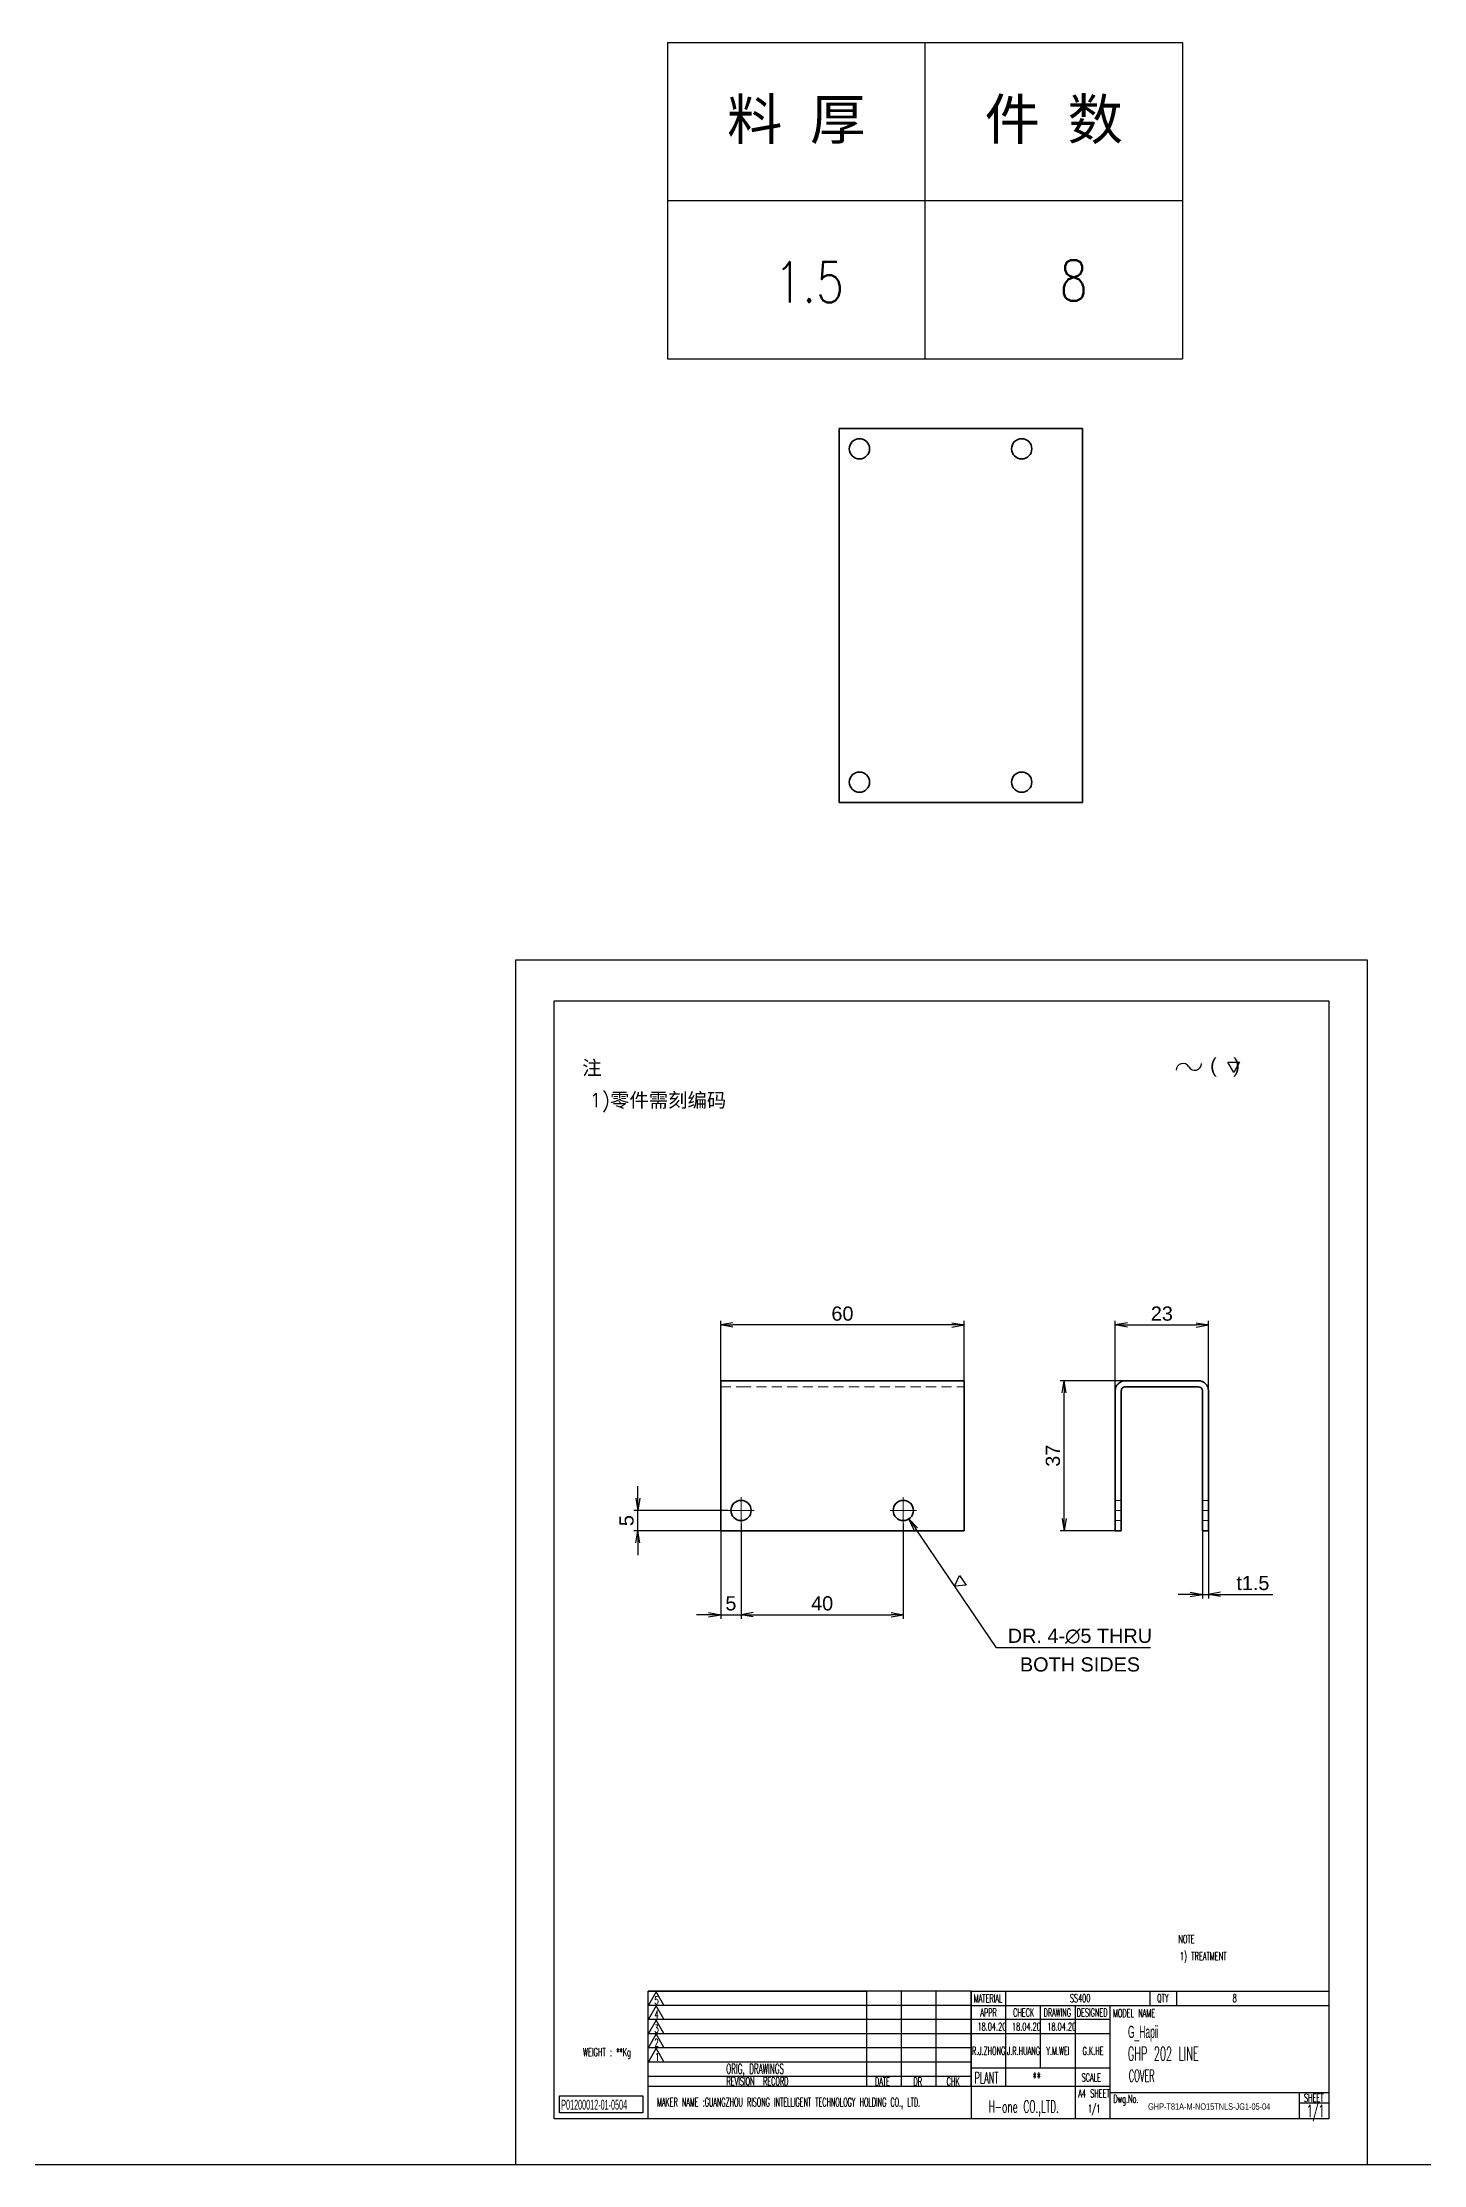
# Model space of a CAD drawing. Header units: millimetres. Extents: x 1842 to 16330, y -758 to 3963.
# Drawn here: x 2270 to 2610, y -758 to -235 of the extents above; entities that cross this region are included whole.
import ezdxf
from ezdxf.enums import TextEntityAlignment as Align

# ---------------------------------------------------------------- set-up
doc = ezdxf.new("R2010")
doc.units = ezdxf.units.MM
doc.linetypes.add('CENTER-HOKUTO', pattern=[23, 20, -1, 1, -1])
doc.linetypes.add('HIDDEN-HOKUTO', pattern=[3.8, 2.5, -1.3])
doc.layers.add('AM_7', color=2, linetype='CENTER-HOKUTO', lineweight=30)
doc.layers.add('AM_HID', color=1, linetype='HIDDEN-HOKUTO', lineweight=25)
doc.layers.add('title_frame', color=7, linetype='Continuous')
doc.layers.add('word_dim', color=253, linetype='Continuous')
doc.styles.add('DIM', font='romans.shx', dxfattribs={"width": 0.8, "bigfont": 'bigfont.shx'})
doc.styles.add('MX_NOTE_STANDARD', font='txt.shx', dxfattribs={"bigfont": 'bigfont.shx'})
doc.styles.get("Standard").update_dxf_attribs({"font": 'arial.ttf'})
doc.dimstyles.new('RS1-1', dxfattribs={"dimtxt": 3.5, "dimasz": 3, "dimexe": 1, "dimexo": 0, "dimgap": 1, "dimtad": 3, "dimdsep": 46, "dimtxsty": 'Standard', "dimblk1": 'OPEN', "dimblk2": 'OPEN', "dimsah": 1, "dimcen": 0, "dimclrd": 256, "dimclre": 256, "dimclrt": 3, "dimazin": 2, "dimtfac": 1, "dimtmove": 0, "dimatfit": 3, "dimldrblk": 'OPEN', "dimfxl": 0, "dimtolj": 1, "dimtzin": 0, "dimarcsym": 0})

# ---------------------------------------------------------------- blocks, each defined once
blk = doc.blocks.new('A$C0CE446BE')
at = {"layer": 'title_frame'}
for p, q in [((-167.83, 0), (-167.83, 31.5)), ((-167.83, 31.5), (-113.92, 31.5)), ((-88.2, 31.5), (-167.83, 31.5)), ((-113.92, 8), (-113.92, 31.5)), ((-105.35, 8), (-105.35, 31.5)), ((-105.35, 8), (-105.35, 31.5)), ((-96.78, 8), (-96.78, 31.5)), ((-96.78, 8), (-96.78, 31.5)), ((-88.2, 8), (-88.2, 31.5)), ((-88.2, 31.5), (-88.2, 0)), ((-88.2, 31.5), (-88.2, 0)), ((-88.2, 31.5), (0, 31.5)), ((-79.62, 8), (-79.62, 31.5)), ((-44.1, 31.5), (-44.1, 28)), ((-37.53, 31.5), (-37.53, 28)), ((-113.92, 28), (-167.83, 28)), ((-88.2, 28), (-167.83, 28)), ((-165.84, 31.38), (-167.72, 28.05)), ((-167.72, 28.05), (-163.97, 28.05)), ((-165.84, 27.9), (-167.72, 24.58)), ((-163.97, 28.05), (-165.84, 31.38)), ((-163.97, 24.58), (-165.84, 27.9)), ((-88.2, 28), (0, 28)), ((-71.05, 12.6), (-71.05, 28)), ((-62.47, 0), (-62.47, 28)), ((-53.9, 0), (-53.9, 28)), ((-113.92, 24.5), (-167.83, 24.5)), ((-88.2, 24.5), (-167.83, 24.5)), ((-113.92, 21), (-167.83, 21)), ((-88.2, 21), (-167.83, 21)), ((-167.72, 24.58), (-163.97, 24.58)), ((-165.84, 24.37), (-167.72, 21.05)), ((-167.72, 21.05), (-163.97, 21.05)), ((-165.84, 20.96), (-167.72, 17.63)), ((-163.97, 21.05), (-165.84, 24.37)), ((-163.97, 17.63), (-165.84, 20.96)), ((-53.9, 24.5), (-88.2, 24.5)), ((-53.9, 21), (-88.2, 21)), ((-113.92, 17.5), (-167.83, 17.5)), ((-88.2, 17.5), (-167.83, 17.5)), ((-167.72, 17.63), (-163.97, 17.63)), ((-165.84, 17.43), (-167.72, 14.1)), ((-163.97, 14.1), (-165.84, 17.43)), ((-113.92, 14), (-167.83, 14)), ((-88.2, 14), (-167.83, 14)), ((-113.92, 10.5), (-167.83, 10.5)), ((-88.2, 10.5), (-167.83, 10.5)), ((-167.72, 14.1), (-163.97, 14.1)), ((-88.2, 12.6), (-53.9, 12.6)), ((-88.2, 8), (-167.83, 8)), ((-53.9, 8), (-88.2, 8)), ((-53.9, 6.5), (0, 6.5)), ((-7.35, 6.5), (-7.35, 0)), ((0, 0), (-167.83, 0)), ((-7.35, 4), (0, 4))]:
    blk.add_line(p, q, dxfattribs=at)
at = {"layer": 'title_frame', "color": 3, "style": 'MX_NOTE_STANDARD', "width": 0.5341}
for s, height, p in [('5', 1.92, (-166.24, 28.28)), ('4', 1.92, (-166.24, 24.8)), ('MATERIAL', 1.973, (-87.53, 28.71)), ('APPR', 1.973, (-85.93, 25.24)), ('CHECK', 1.973, (-77.84, 25.24)), ('DRAWING', 1.973, (-70.32, 25.24)), ('DESIGNED', 1.973, (-62.13, 25.24)), ('MODEL NAME', 1.973, (-53.2, 25.09)), ('QTY', 1.973, (-42.33, 28.8)), ('3', 1.92, (-166.24, 21.27)), ('2', 1.92, (-166.24, 17.86)), ('1', 1.92, (-166.04, 14.33)), ('ORIG, DRAWINGS', 2.4112, (-148.55, 11.16)), ('SCALE', 1.973, (-60.95, 9.22)), ('REVISION  RECORD', 1.9728, (-148.5, 8.32)), ('DATE', 1.973, (-111.89, 8.24)), ('DR', 1.973, (-102.39, 8.23)), ('CHK', 1.973, (-94.22, 8.27)), ('A4 SHEET', 1.973, (-61.77, 5.32)), ('MAKER NAME :GUANGZHOU RISONG INTELLIGENT TECHNOLOGY HOLDING CO., LTD.', 2.16, (-165.6, 3.07))]:
    blk.add_text(s, height=height, dxfattribs=at).set_placement(p)
blk = doc.blocks.new('A$C4356167B')
at = {"layer": 'word_dim', "ltscale": 2}
blk.add_blockref('A$C0CE446BE', (0, 0), dxfattribs=at)
at = {"layer": 'title_frame', "color": 3, "style": 'MX_NOTE_STANDARD', "width": 0.5341}
for s, height, p in [('PLANT', 2.74, (-87.36, 8.77)), ('Dwg.No.', 1.973, (-53.11, 3.98))]:
    blk.add_text(s, height=height, dxfattribs=at).set_placement(p)
blk = doc.blocks.new('shiage0')
at = {"layer": 'word_dim', "color": 3, "linetype": 'Continuous'}
for centre, start, end in [((1.69, 0), 30, 180), ((4.61, 1.69), 210, 0)]:
    blk.add_arc(centre, 1.69, start, end, dxfattribs=at)
blk = doc.blocks.new('12')
at = {"layer": 'title_frame', "color": 3, "linetype": 'Continuous'}
blk.add_lwpolyline([(20.46, 3.03), (19.01, 5.53), (21.9, 5.53)], close=True, dxfattribs=at)
blk.add_blockref('shiage0', (6.23, 3.56), dxfattribs=at)
blk.add_text('(   )', height=3.5, dxfattribs=at).set_placement((14.64, 3.08))
blk = doc.blocks.new('_Open')
at = {"color": 0, "lineweight": -2}
for p, q in [((-1, 0.17), (0, 0)), ((-1, -0.17), (0, 0)), ((0, 0), (-1, 0))]:
    blk.add_line(p, q, dxfattribs=at)
blk = doc.blocks.new('*D506')
at = {"layer": 'DEFPOINTS', "color": 0, "linetype": 'Continuous', "ltscale": 2, "transparency": 16777216}
for p in [(2521.53, -564.96), (2538.27, -564.96), (2534.84, -601.96)]:
    blk.add_point(p, dxfattribs=at)
at = {"layer": 'word_dim', "linetype": 'Continuous', "lineweight": -2, "ltscale": 2, "transparency": 16777216}
for p, q in [((2538.27, -564.96), (2520.53, -564.96)), ((2521.53, -598.96), (2521.53, -567.96)), ((2534.84, -601.96), (2520.53, -601.96))]:
    blk.add_line(p, q, dxfattribs=at)
at = {"layer": 'word_dim', "linetype": 'Continuous', "lineweight": -2, "ltscale": 2, "transparency": 16777216, "xscale": 3, "yscale": 3, "zscale": 3}
for p, rotation in [((2521.53, -564.96), 90), ((2521.53, -601.96), 270)]:
    blk.add_blockref('_Open', p, dxfattribs=dict(at, rotation=rotation))
at = {"layer": 'word_dim', "color": 3, "linetype": 'Continuous', "ltscale": 2, "transparency": 16777216, "insert": (2518.74, -583.46), "char_height": 3.5, "attachment_point": 5, "rotation": 90}
blk.add_mtext('\\A1;37', dxfattribs=at)
blk = doc.blocks.new('*D507')
at = {"layer": 'DEFPOINTS', "color": 0, "linetype": 'Continuous', "ltscale": 2, "transparency": 16777216}
for p in [(2557.09, -551.21), (2534.09, -569.59), (2557.09, -571.59)]:
    blk.add_point(p, dxfattribs=at)
at = {"layer": 'word_dim', "linetype": 'Continuous', "lineweight": -2, "ltscale": 2, "transparency": 16777216}
for p, q in [((2534.09, -569.59), (2534.09, -550.21)), ((2537.09, -551.21), (2554.09, -551.21)), ((2557.09, -571.59), (2557.09, -550.21))]:
    blk.add_line(p, q, dxfattribs=at)
at = {"layer": 'word_dim', "linetype": 'Continuous', "lineweight": -2, "ltscale": 2, "transparency": 16777216, "xscale": 3, "yscale": 3, "zscale": 3, "rotation": 180}
blk.add_blockref('_Open', (2534.09, -551.21), dxfattribs=at)
at = {"layer": 'word_dim', "linetype": 'Continuous', "lineweight": -2, "ltscale": 2, "transparency": 16777216, "xscale": 3, "yscale": 3, "zscale": 3}
blk.add_blockref('_Open', (2557.09, -551.21), dxfattribs=at)
at = {"layer": 'word_dim', "color": 3, "linetype": 'Continuous', "ltscale": 2, "transparency": 16777216, "insert": (2545.59, -548.43), "char_height": 3.5, "attachment_point": 5}
blk.add_mtext('\\A1;23', dxfattribs=at)
blk = doc.blocks.new('*D508')
at = {"layer": 'DEFPOINTS', "color": 0, "linetype": 'Continuous', "ltscale": 2, "transparency": 16777216}
for p in [(2436.85, -551.21), (2436.85, -564.96), (2496.85, -564.96)]:
    blk.add_point(p, dxfattribs=at)
at = {"layer": 'word_dim', "linetype": 'Continuous', "lineweight": -2, "ltscale": 2, "transparency": 16777216}
for p, q in [((2436.85, -564.96), (2436.85, -550.21)), ((2493.85, -551.21), (2439.85, -551.21)), ((2496.85, -564.96), (2496.85, -550.21))]:
    blk.add_line(p, q, dxfattribs=at)
at = {"layer": 'word_dim', "linetype": 'Continuous', "lineweight": -2, "ltscale": 2, "transparency": 16777216, "xscale": 3, "yscale": 3, "zscale": 3, "rotation": 180}
blk.add_blockref('_Open', (2436.85, -551.21), dxfattribs=at)
at = {"layer": 'word_dim', "linetype": 'Continuous', "lineweight": -2, "ltscale": 2, "transparency": 16777216, "xscale": 3, "yscale": 3, "zscale": 3}
blk.add_blockref('_Open', (2496.85, -551.21), dxfattribs=at)
at = {"layer": 'word_dim', "color": 3, "linetype": 'Continuous', "ltscale": 2, "transparency": 16777216, "insert": (2466.85, -548.43), "char_height": 3.5, "attachment_point": 5}
blk.add_mtext('\\A1;60', dxfattribs=at)
blk = doc.blocks.new('*D509')
at = {"layer": 'DEFPOINTS', "color": 0, "linetype": 'Continuous', "ltscale": 2, "transparency": 16777216}
for p in [(2555.59, -601.96), (2557.09, -601.96), (2557.09, -617.64)]:
    blk.add_point(p, dxfattribs=at)
at = {"layer": 'word_dim', "linetype": 'Continuous', "lineweight": -2, "ltscale": 2, "transparency": 16777216}
for p, q in [((2555.59, -601.96), (2555.59, -618.64)), ((2557.09, -601.96), (2557.09, -618.64)), ((2552.59, -617.64), (2549.59, -617.64)), ((2555.59, -617.64), (2557.09, -617.64)), ((2560.09, -617.64), (2572.96, -617.64))]:
    blk.add_line(p, q, dxfattribs=at)
at = {"layer": 'word_dim', "linetype": 'Continuous', "lineweight": -2, "ltscale": 2, "transparency": 16777216, "xscale": 3, "yscale": 3, "zscale": 3}
blk.add_blockref('_Open', (2555.59, -617.64), dxfattribs=at)
at = {"layer": 'word_dim', "linetype": 'Continuous', "lineweight": -2, "ltscale": 2, "transparency": 16777216, "xscale": 3, "yscale": 3, "zscale": 3, "rotation": 180}
blk.add_blockref('_Open', (2557.09, -617.64), dxfattribs=at)
at = {"layer": 'word_dim', "color": 3, "linetype": 'Continuous', "ltscale": 2, "transparency": 16777216, "insert": (2568.03, -614.86), "char_height": 3.5, "attachment_point": 5}
blk.add_mtext('\\A1;t1.5', dxfattribs=at)
blk = doc.blocks.new('*D510')
at = {"layer": 'DEFPOINTS', "color": 0, "linetype": 'Continuous', "ltscale": 2, "transparency": 16777216}
for p in [(2416.41, -596.96), (2438.6, -596.96), (2436.85, -601.96)]:
    blk.add_point(p, dxfattribs=at)
at = {"layer": 'word_dim', "linetype": 'Continuous', "lineweight": -2, "ltscale": 2, "transparency": 16777216}
for p, q in [((2416.41, -593.96), (2416.41, -590.96)), ((2438.6, -596.96), (2415.41, -596.96)), ((2416.41, -601.96), (2416.41, -596.96)), ((2436.85, -601.96), (2415.41, -601.96)), ((2416.41, -604.96), (2416.41, -607.96))]:
    blk.add_line(p, q, dxfattribs=at)
at = {"layer": 'word_dim', "linetype": 'Continuous', "lineweight": -2, "ltscale": 2, "transparency": 16777216, "xscale": 3, "yscale": 3, "zscale": 3}
for p, rotation in [((2416.41, -596.96), 270), ((2416.41, -601.96), 90)]:
    blk.add_blockref('_Open', p, dxfattribs=dict(at, rotation=rotation))
at = {"layer": 'word_dim', "color": 3, "linetype": 'Continuous', "ltscale": 2, "transparency": 16777216, "insert": (2413.63, -599.46), "char_height": 3.5, "attachment_point": 5, "rotation": 90}
blk.add_mtext('\\A1;5', dxfattribs=at)
blk = doc.blocks.new('*D511')
at = {"layer": 'DEFPOINTS', "color": 0, "linetype": 'Continuous', "ltscale": 2, "transparency": 16777216}
for p in [(2441.85, -600.21), (2436.85, -601.96), (2441.85, -622.66)]:
    blk.add_point(p, dxfattribs=at)
at = {"layer": 'word_dim', "linetype": 'Continuous', "lineweight": -2, "ltscale": 2, "transparency": 16777216}
for p, q in [((2441.85, -600.21), (2441.85, -623.66)), ((2436.85, -601.96), (2436.85, -623.66)), ((2433.85, -622.66), (2430.85, -622.66)), ((2436.85, -622.66), (2441.85, -622.66)), ((2444.85, -622.66), (2447.85, -622.66))]:
    blk.add_line(p, q, dxfattribs=at)
at = {"layer": 'word_dim', "linetype": 'Continuous', "lineweight": -2, "ltscale": 2, "transparency": 16777216, "xscale": 3, "yscale": 3, "zscale": 3}
blk.add_blockref('_Open', (2436.85, -622.66), dxfattribs=at)
at = {"layer": 'word_dim', "linetype": 'Continuous', "lineweight": -2, "ltscale": 2, "transparency": 16777216, "xscale": 3, "yscale": 3, "zscale": 3, "rotation": 180}
blk.add_blockref('_Open', (2441.85, -622.66), dxfattribs=at)
at = {"layer": 'word_dim', "color": 3, "linetype": 'Continuous', "ltscale": 2, "transparency": 16777216, "insert": (2439.35, -619.88), "char_height": 3.5, "attachment_point": 5}
blk.add_mtext('\\A1;5', dxfattribs=at)
blk = doc.blocks.new('*D512')
at = {"layer": 'DEFPOINTS', "color": 0, "linetype": 'Continuous', "ltscale": 2, "transparency": 16777216}
for p in [(2441.85, -600.21), (2481.85, -600.21), (2481.85, -622.66)]:
    blk.add_point(p, dxfattribs=at)
at = {"layer": 'word_dim', "linetype": 'Continuous', "lineweight": -2, "ltscale": 2, "transparency": 16777216}
for p, q in [((2441.85, -600.21), (2441.85, -623.66)), ((2481.85, -600.21), (2481.85, -623.66)), ((2444.85, -622.66), (2478.85, -622.66))]:
    blk.add_line(p, q, dxfattribs=at)
at = {"layer": 'word_dim', "linetype": 'Continuous', "lineweight": -2, "ltscale": 2, "transparency": 16777216, "xscale": 3, "yscale": 3, "zscale": 3, "rotation": 180}
blk.add_blockref('_Open', (2441.85, -622.66), dxfattribs=at)
at = {"layer": 'word_dim', "linetype": 'Continuous', "lineweight": -2, "ltscale": 2, "transparency": 16777216, "xscale": 3, "yscale": 3, "zscale": 3}
blk.add_blockref('_Open', (2481.85, -622.66), dxfattribs=at)
at = {"layer": 'word_dim', "color": 3, "linetype": 'Continuous', "ltscale": 2, "transparency": 16777216, "insert": (2461.85, -619.88), "char_height": 3.5, "attachment_point": 5}
blk.add_mtext('\\A1;40', dxfattribs=at)
blk = doc.blocks.new('*D513')
at = {"layer": 'DEFPOINTS', "color": 0, "linetype": 'Continuous', "ltscale": 2, "transparency": 16777216}
for p in [(2480.45, -594.89), (2483.25, -599.03)]:
    blk.add_point(p, dxfattribs=at)
at = {"layer": 'word_dim', "linetype": 'Continuous', "lineweight": -2, "ltscale": 2, "transparency": 16777216}
for p, q in [((2504.79, -630.85), (2484.93, -601.52)), ((2542.8, -630.85), (2504.79, -630.85))]:
    blk.add_line(p, q, dxfattribs=at)
at = {"layer": 'word_dim', "linetype": 'Continuous', "lineweight": -2, "ltscale": 2, "transparency": 16777216, "xscale": 3, "yscale": 3, "zscale": 3, "rotation": 124.0949136091673}
blk.add_blockref('_Open', (2483.25, -599.03), dxfattribs=at)
at = {"layer": 'word_dim', "color": 3, "linetype": 'Continuous', "ltscale": 2, "transparency": 16777216, "insert": (2525.39, -627.97), "char_height": 3.5, "attachment_point": 5}
blk.add_mtext('\\A1;DR. 4-∅5 THRU', dxfattribs=at)
blk = doc.blocks.new('shiage1')
at = {"layer": 'word_dim', "color": 3, "linetype": 'Continuous'}
for p, q in [((0, 0), (-1.44, 2.5)), ((-1.44, 2.5), (1.44, 2.5)), ((1.44, 2.5), (0, 0))]:
    blk.add_line(p, q, dxfattribs=at)
blk = doc.blocks.new('*T250')
at = {"color": 0, "linetype": 'ByBlock', "lineweight": -2, "transparency": 16777216}
for p, q in [((0, 0), (127, 0)), ((0, 0), (0, -78)), ((63.5, 0), (63.5, -78)), ((127, 0), (127, -78)), ((0, -39), (127, -39)), ((0, -78), (127, -78))]:
    blk.add_line(p, q, dxfattribs=at)
at = {"color": 0, "transparency": 16777216, "char_height": 10, "width": 60.5, "attachment_point": 5}
for s, insert in [('{\\fSimSun|b0|i0|c134|p2;料 厚}', (31.75, -19.5)), ('{\\fSimSun|b0|i0|c134|p2;件 数}', (95.25, -19.5))]:
    blk.add_mtext(s, dxfattribs=dict(at, insert=insert))
blk = doc.blocks.new('拆图参数')
blk.add_blockref('*T250', (-63.5, 78))
at = {"style": 'DIM', "width": 0.8}
blk.add_attdef('6', text='', height=10, dxfattribs=at).set_placement((-37.13, 18.91), align=Align.MIDDLE_LEFT)
blk.add_attdef('1', text='', height=10, dxfattribs=at).set_placement((36.65, 19.27), align=Align.MIDDLE_CENTER)

msp = doc.modelspace()

# ---------------------------------------------------------------- linework, layer by layer
at = {"color": 7, "lineweight": 35}
for p, q in [((2466.044, -330.161), (2466.044, -422.361)), ((2526.044, -330.161), (2466.044, -330.161)), ((2526.044, -330.161), (2526.044, -422.361)), ((2526.044, -422.361), (2466.044, -422.361)), ((2441.849, -564.963), (2496.849, -564.963)), ((2436.849, -567.463), (2436.849, -601.963)), ((2496.849, -567.463), (2496.849, -601.963)), ((2534.089, -567.463), (2534.089, -601.963)), ((2535.589, -601.963), (2535.589, -567.463)), ((2555.589, -567.463), (2555.589, -601.963)), ((2557.089, -601.963), (2557.089, -567.463)), ((2496.849, -601.963), (2436.849, -601.963))]:
    msp.add_line(p, q, dxfattribs=at)
at = {"color": 7, "lineweight": 35, "ltscale": 0.0625}
for p, q in [((2436.849, -567.463), (2436.849, -564.963)), ((2496.849, -567.463), (2496.849, -564.963))]:
    msp.add_line(p, q, dxfattribs=at)
at = {"color": 7, "lineweight": 35, "ltscale": 0.125}
msp.add_line((2436.849, -564.963), (2441.849, -564.963), dxfattribs=at)
at = {"color": 7, "lineweight": 35, "ltscale": 0.45}
for p, q in [((2554.589, -564.963), (2536.589, -564.963)), ((2536.589, -566.463), (2554.589, -566.463))]:
    msp.add_line(p, q, dxfattribs=at)
at = {"color": 7, "lineweight": 35, "ltscale": 0.0375}
for p, q in [((2534.089, -601.963), (2535.589, -601.963)), ((2555.589, -601.963), (2557.089, -601.963))]:
    msp.add_line(p, q, dxfattribs=at)
msp.add_line((1841.956, -758.252), (16329.761, -758.252))
at = {"color": 7, "lineweight": 35}
for centre in [(2471.044, -335.161), (2511.044, -335.161), (2471.044, -417.361), (2511.044, -417.361), (2441.849, -596.963), (2481.849, -596.963)]:
    msp.add_circle(centre, 2.5, dxfattribs=at)
for centre, radius, start, end in [((2536.589, -567.463), 2.5, 90, 180.00001), ((2554.589, -567.463), 2.5, 0, 90), ((2536.589, -567.463), 1, 90, 180.00001), ((2554.589, -567.463), 1, 0, 90)]:
    msp.add_arc(centre, radius, start, end, dxfattribs=at)
at = {"layer": 'AM_7', "color": 2, "lineweight": 13}
for p, q in [((2441.849, -593.713), (2441.849, -600.213)), ((2481.849, -593.713), (2481.849, -600.213)), ((2445.099, -596.963), (2438.599, -596.963)), ((2485.099, -596.963), (2478.599, -596.963)), ((2535.739, -596.963), (2533.938, -596.963)), ((2557.239, -596.963), (2555.438, -596.963))]:
    msp.add_line(p, q, dxfattribs=at)
at = {"layer": 'AM_HID', "color": 1, "lineweight": 13}
for p, q in [((2436.849, -566.463), (2441.849, -566.463)), ((2441.849, -566.463), (2496.849, -566.463)), ((2535.589, -594.463), (2534.089, -594.463)), ((2535.589, -594.463), (2534.089, -594.463)), ((2557.089, -594.463), (2555.589, -594.463)), ((2557.089, -594.463), (2555.589, -594.463)), ((2535.589, -599.463), (2534.089, -599.463)), ((2535.589, -599.463), (2534.089, -599.463)), ((2557.089, -599.463), (2555.589, -599.463)), ((2557.089, -599.463), (2555.589, -599.463))]:
    msp.add_line(p, q, dxfattribs=at)
at = {"layer": 'title_frame'}
for p, q in [((2395.758, -471.252), (2586.758, -471.252)), ((2395.758, -747.002), (2395.758, -471.252)), ((2400.758, -471.252), (2586.758, -471.252)), ((2586.758, -471.252), (2586.758, -747.002)), ((2498.558, -715.502), (2498.558, -719.002)), ((2397.112, -741.312), (2417.64, -741.312)), ((2397.112, -745.513), (2397.112, -741.312)), ((2417.64, -741.312), (2417.64, -745.513)), ((2586.758, -747.002), (2395.758, -747.002)), ((2417.64, -745.513), (2397.112, -745.513)), ((2586.758, -747.002), (2532.858, -747.002)), ((2586.758, -747.002), (2532.858, -747.002))]:
    msp.add_line(p, q, dxfattribs=at)
at = {"layer": 'title_frame', "color": 4}
msp.add_lwpolyline([(2386.258, -758.252), (2596.258, -758.252), (2596.258, -461.252), (2386.258, -461.252)], close=True, dxfattribs=at)

# ---------------------------------------------------------------- block references
msp.add_blockref('拆图参数', (2487.203, -312.951)).add_auto_attribs({'1': '8', '6': '1.5'})
at = {"layer": 'word_dim', "linetype": 'Continuous', "ltscale": 2}
msp.add_blockref('12', (2542.853, -491.976), dxfattribs=at)
at = {"layer": 'word_dim', "color": 3, "linetype": 'Continuous', "ltscale": 2, "rotation": 304.0949136090981}
msp.add_blockref('shiage1', (2494.47, -615.608), dxfattribs=at)
at = {"layer": 'word_dim', "ltscale": 2}
msp.add_blockref('A$C4356167B', (2586.758, -747.002), dxfattribs=at)

# ---------------------------------------------------------------- texts
at = {"ltscale": 2, "char_height": 3.5, "attachment_point": 1}
for s, insert, width in [('{\\fSimSun|b0|i0|c134|p2;\\C3;注}', (2402.699, -486.045), 10.36469), ('{\\Fromans,bigfont|c134;\\C3;1)\\fSimSun|b0|i0|c134|p2;零件需刻编码}', (2404.459, -494.032), 96.90613)]:
    msp.add_mtext(s, dxfattribs=dict(at, insert=insert, width=width))
at = {"linetype": 'Continuous', "insert": (2537.235, -725.982), "char_height": 3, "width": 50.9, "attachment_point": 4}
msp.add_mtext('{\\W0.5;\\C3;G_Hapii }', dxfattribs=at)
at = {"color": 3, "linetype": 'Continuous', "insert": (2542.19, -743.139), "char_height": 1.6, "width": 37.13137, "attachment_point": 1}
msp.add_mtext('{\\W0.65;GHP-T81A-M-NO15TNLS-JG1-05-04}', dxfattribs=at)
at = {"layer": 'title_frame', "color": 3, "style": 'MX_NOTE_STANDARD'}
for s, height, width, p in [('NOTE', 2, 0.5341, (2549.666, -703.647)), ('NOTE', 1.96, 0.545, (2549.666, -703.647)), ('NOTE', 1.96, 0.545, (2549.666, -703.647)), ('1) TREATMENT', 2, 0.5341, (2550.055, -707.87)), ('1) TREATMENT', 1.96, 0.545, (2550.055, -707.87)), ('1) TREATMENT', 1.96, 0.545, (2550.055, -707.87)), ('SS400', 1.9728, 0.5341, (2522.931, -718.204)), ('8', 1.973, 0.5341, (2563.059, -718.204)), ('18.04.20', 1.9, 0.5341, (2500.145, -725.178)), ('18.04.20', 1.9, 0.5341, (2508.657, -725.178)), ('18.04.20', 1.9, 0.5341, (2517.374, -725.178)), ('WEIGHT : ', 2, 0.5341, (2402.895, -731.515)), ('**Kg', 2, 0.5341, (2411.042, -731.515)), ('GHP 202 LINE', 3.3, 0.5341, (2537.197, -732.551)), ('**', 2.74, 0.5341, (2513.751, -738.233)), ('COVER', 2.94, 0.5, (2537.445, -737.815)), ('H-one CO.,LTD.', 3, 0.5341, (2502.914, -745.453)), ('1/1', 1.9728, 0.5341, (2527.339, -745.433)), ('SHEET', 1.9728, 0.5341, (2580.648, -742.79)), ('1/1', 3, 0.5341, (2581.365, -746.526))]:
    msp.add_text(s, height=height, dxfattribs=dict(at, width=width)).set_placement(p)
at = {"layer": 'title_frame', "color": 3, "style": 'MX_NOTE_STANDARD', "width": 0.5341}
for s, p in [('R.J.ZHONG', (2502.89, -731.795)), ('J.R.HUANG', (2511.485, -731.817)), ('Y.M.WEI', (2519.965, -731.814)), ('G.K.HE', (2528.635, -731.817))]:
    msp.add_text(s, height=1.9728, dxfattribs=at).set_placement(p, align=Align.BOTTOM_CENTER)
at = {"layer": 'title_frame', "color": 3, "insert": (2397.526, -742.269), "char_height": 2.45, "width": 4.1107, "attachment_point": 1, "style": 'MX_NOTE_STANDARD'}
msp.add_mtext('{\\f3 of 9 Barcode|b0|i0|c0|p82;\\W0.5;P01200012-01-0504}', dxfattribs=at)
at = {"layer": 'word_dim', "color": 3, "linetype": 'Continuous', "ltscale": 2, "insert": (2510.608, -633.166), "char_height": 3.5, "width": 51.96428, "attachment_point": 1}
msp.add_mtext('BOTH SIDES', dxfattribs=at)

# ---------------------------------------------------------------- dimensions: what is measured, and where the dimension line sits
at = {"layer": 'word_dim', "linetype": 'Continuous', "ltscale": 2}
for base, p1, p2, picture, middle in [((2436.849, -551.214), (2496.849, -564.963), (2436.849, -564.963), '*D508', (2466.849, -548.427)), ((2557.089, -551.214), (2534.089, -569.588), (2557.089, -571.592), '*D507', (2545.589, -548.425)), ((2441.849, -622.662), (2436.849, -601.963), (2441.849, -600.213), '*D511', (2439.349, -619.882)), ((2481.849, -622.662), (2441.849, -600.213), (2481.849, -600.213), '*D512', (2461.849, -619.875))]:
    dim = msp.add_linear_dim(base=base, p1=p1, p2=p2, dimstyle='RS1-1', dxfattribs=at)
    dim.commit()
    dim.dimension.update_dxf_attribs({"geometry": picture, "text_midpoint": middle})
for base, p1, p2, picture, middle in [((2521.529, -564.963), (2534.839, -601.963), (2538.269, -564.963), '*D506', (2518.74, -583.463)), ((2416.414, -596.963), (2436.849, -601.963), (2438.599, -596.963), '*D510', (2413.634, -599.463))]:
    dim = msp.add_linear_dim(base=base, p1=p1, p2=p2, angle=90, dimstyle='RS1-1', dxfattribs=at)
    dim.commit()
    dim.dimension.update_dxf_attribs({"geometry": picture, "text_midpoint": middle})
dim = msp.add_diameter_dim_2p(p1=(2480.448, -594.893), p2=(2483.25, -599.033), text='DR. 4-<> THRU', dimstyle='RS1-1', override={"dimtoh": 1, "dimtofl": 0}, dxfattribs=at)
dim.commit()
dim.dimension.update_dxf_attribs({"geometry": '*D513', "text_midpoint": (2525.391, -630.854), "dimtype": 163})
dim = msp.add_linear_dim(base=(2557.089, -617.644), p1=(2555.589, -601.963), p2=(2557.089, -601.963), text='t<>', dimstyle='RS1-1', dxfattribs=at)
dim.commit()
dim.dimension.update_dxf_attribs({"geometry": '*D509', "text_midpoint": (2568.026, -614.857)})

doc.saveas('drawing.dxf')
